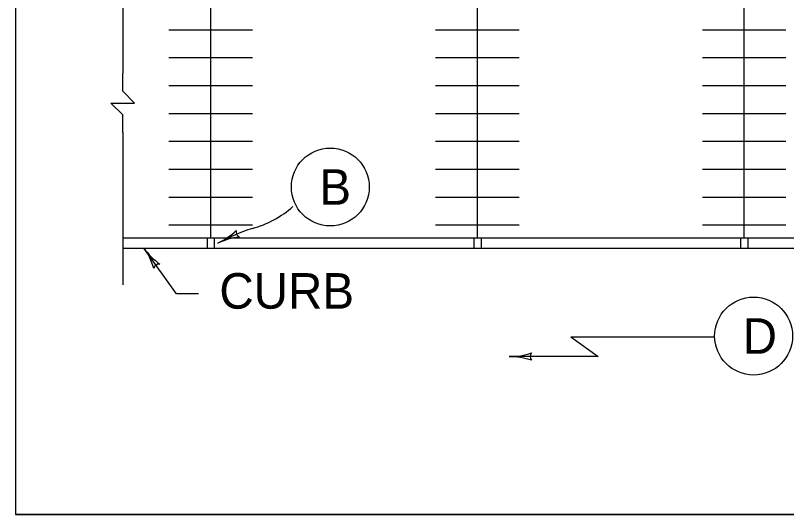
# Model space of a CAD drawing. Extents: x 1007 to 1035.5, y 1000.5 to 1021.5.
# Drawn here: x 1007 to 1011.337, y 1000.5 to 1003.307 of the extents above; entities that cross this region are included whole.
import ezdxf

# ---------------------------------------------------------------- set-up
doc = ezdxf.new("R2010")
doc.units = 0
for name, color, linetype in [('Level 1', 7, 'Continuous'), ('Level 10', 7, 'Continuous'), ('Level 11', 7, 'Continuous'), ('Level 2', 7, 'Continuous')]:
    doc.layers.add(name, color=color, linetype=linetype)

msp = doc.modelspace()

# ---------------------------------------------------------------- linework, layer by layer
at = {"layer": 'Level 1'}
for p, q in [((1008.0987, 1002.0572), (1008.0987, 1004.8572)), ((1009.5987, 1002.0572), (1009.5987, 1004.8572)), ((1011.0987, 1002.0572), (1011.0987, 1004.8572)), ((1011.0987, 1002.0572), (1011.0987, 1004.8572)), ((1007.6039, 1003.8565), (1007.6039, 1002.9814)), ((1007.8635, 1003.2266), (1008.3338, 1003.2266)), ((1009.3635, 1003.2266), (1009.8338, 1003.2266)), ((1010.8635, 1003.2266), (1011.3338, 1003.2266)), ((1007.8635, 1003.0698), (1008.3338, 1003.0698)), ((1009.3635, 1003.0698), (1009.8338, 1003.0698)), ((1010.8635, 1003.0698), (1011.3338, 1003.0698)), ((1007.8635, 1002.913), (1008.3338, 1002.9129)), ((1009.3635, 1002.913), (1009.8338, 1002.9129)), ((1010.8635, 1002.913), (1011.3338, 1002.9129)), ((1007.8635, 1002.7562), (1008.3338, 1002.7562)), ((1009.3635, 1002.7562), (1009.8338, 1002.7562)), ((1010.8635, 1002.7562), (1011.3338, 1002.7562)), ((1007.6039, 1002.6481), (1007.6039, 1001.7925)), ((1007.8635, 1002.5993), (1008.3338, 1002.5993)), ((1009.3635, 1002.5993), (1009.8338, 1002.5993)), ((1010.8635, 1002.5993), (1011.3338, 1002.5993)), ((1007.8635, 1002.4425), (1008.3338, 1002.4425)), ((1009.3635, 1002.4425), (1009.8338, 1002.4425)), ((1010.8635, 1002.4425), (1011.3338, 1002.4425)), ((1007.8635, 1002.2857), (1008.3338, 1002.2857)), ((1009.3635, 1002.2857), (1009.8338, 1002.2857)), ((1010.8635, 1002.2857), (1011.3338, 1002.2857)), ((1007.8635, 1002.1289), (1008.3338, 1002.1289)), ((1009.3635, 1002.1289), (1009.8338, 1002.1289)), ((1010.8635, 1002.1289), (1011.3338, 1002.1289)), ((1007.6039, 1002.0572), (1029.6038, 1002.0572)), ((1007.6039, 1001.9988), (1029.6038, 1001.9988)), ((1007.9051, 1001.7414), (1007.723, 1001.9988)), ((1008.0301, 1001.7414), (1007.9051, 1001.7414)), ((1010.1241, 1001.4988), (1010.2778, 1001.3884)), ((1010.1241, 1001.4988), (1010.9327, 1001.4988)), ((1010.2778, 1001.3884), (1009.7778, 1001.3884))]:
    msp.add_line(p, q, dxfattribs=at)
msp.add_lwpolyline([(1007.6039, 1002.6481), (1007.6039, 1002.7481), (1007.5373, 1002.8148), (1007.6706, 1002.8148), (1007.6039, 1002.8814), (1007.6039, 1002.9814)], dxfattribs=at)
for centre in [(1008.771, 1002.3423), (1011.1518, 1001.5041)]:
    msp.add_circle(centre, 0.2191, dxfattribs=at)
for centre, radius, start, end in [((1008.1698, 1002.6847), 0.5982, 285.7948, 310.8565), ((1008.6989, 1000.978), 1.1889, 107.9444, 118.1626), ((1007.9716, 1002.38), 0.3909, 295.1583, 313.827), ((1008.2724, 1002.0893), 0.0313, 163.9328, 246.0495), ((1008.304, 1001.6723), 0.3909, 96.5054, 115.1521), ((1008.0422, 1002.2246), 0.3909, 215.2614, 215.2736), ((1008.0422, 1002.2246), 0.3909, 215.2736, 233.9424), ((1007.4038, 1001.7731), 0.3909, 16.6208, 35.2675), ((1007.9716, 1002.38), 0.3909, 295.146, 295.1583), ((1007.8088, 1001.8774), 0.0313, 84.0482, 166.1649), ((1009.7778, 1001.7794), 0.3909, 270, 288.6688), ((1009.9264, 1001.3884), 0.0313, 138.7746, 220.8913), ((1009.7778, 1001.7794), 0.3909, 269.9878, 270), ((1009.7778, 1000.9975), 0.3909, 71.3472, 89.9939)]:
    msp.add_arc(centre, radius, start, end, dxfattribs=at)
at = {"layer": 'Level 10'}
for p in [(1007, 1021.5), (1035.5, 1000.5)]:
    msp.add_line(p, (1007, 1000.5), dxfattribs=at)
at = {"layer": 'Level 11'}
msp.add_lwpolyline([(1007, 1000.5), (1035.5, 1000.5), (1035.5, 1021.5), (1007, 1021.5)], close=True, dxfattribs=at)
at = {"layer": 'Level 2'}
for p, q in [((1008.0787, 1002.0572), (1008.0787, 1001.9985)), ((1008.1187, 1002.0572), (1008.1187, 1001.9985)), ((1009.5787, 1002.0572), (1009.5787, 1001.9985)), ((1009.6187, 1002.0572), (1009.6187, 1001.9985)), ((1011.0787, 1002.0572), (1011.0787, 1001.9985)), ((1011.1187, 1002.0572), (1011.1187, 1001.9985))]:
    msp.add_line(p, q, dxfattribs=at)

# ---------------------------------------------------------------- texts
at = {"layer": 'Level 1'}
for s, p in [('B', (1008.7095, 1002.2423)), ('CURB', (1008.147, 1001.658)), ('D', (1011.0903, 1001.4041))]:
    msp.add_text(s, height=0.2, dxfattribs=at).set_placement(p)

doc.saveas('drawing.dxf')
